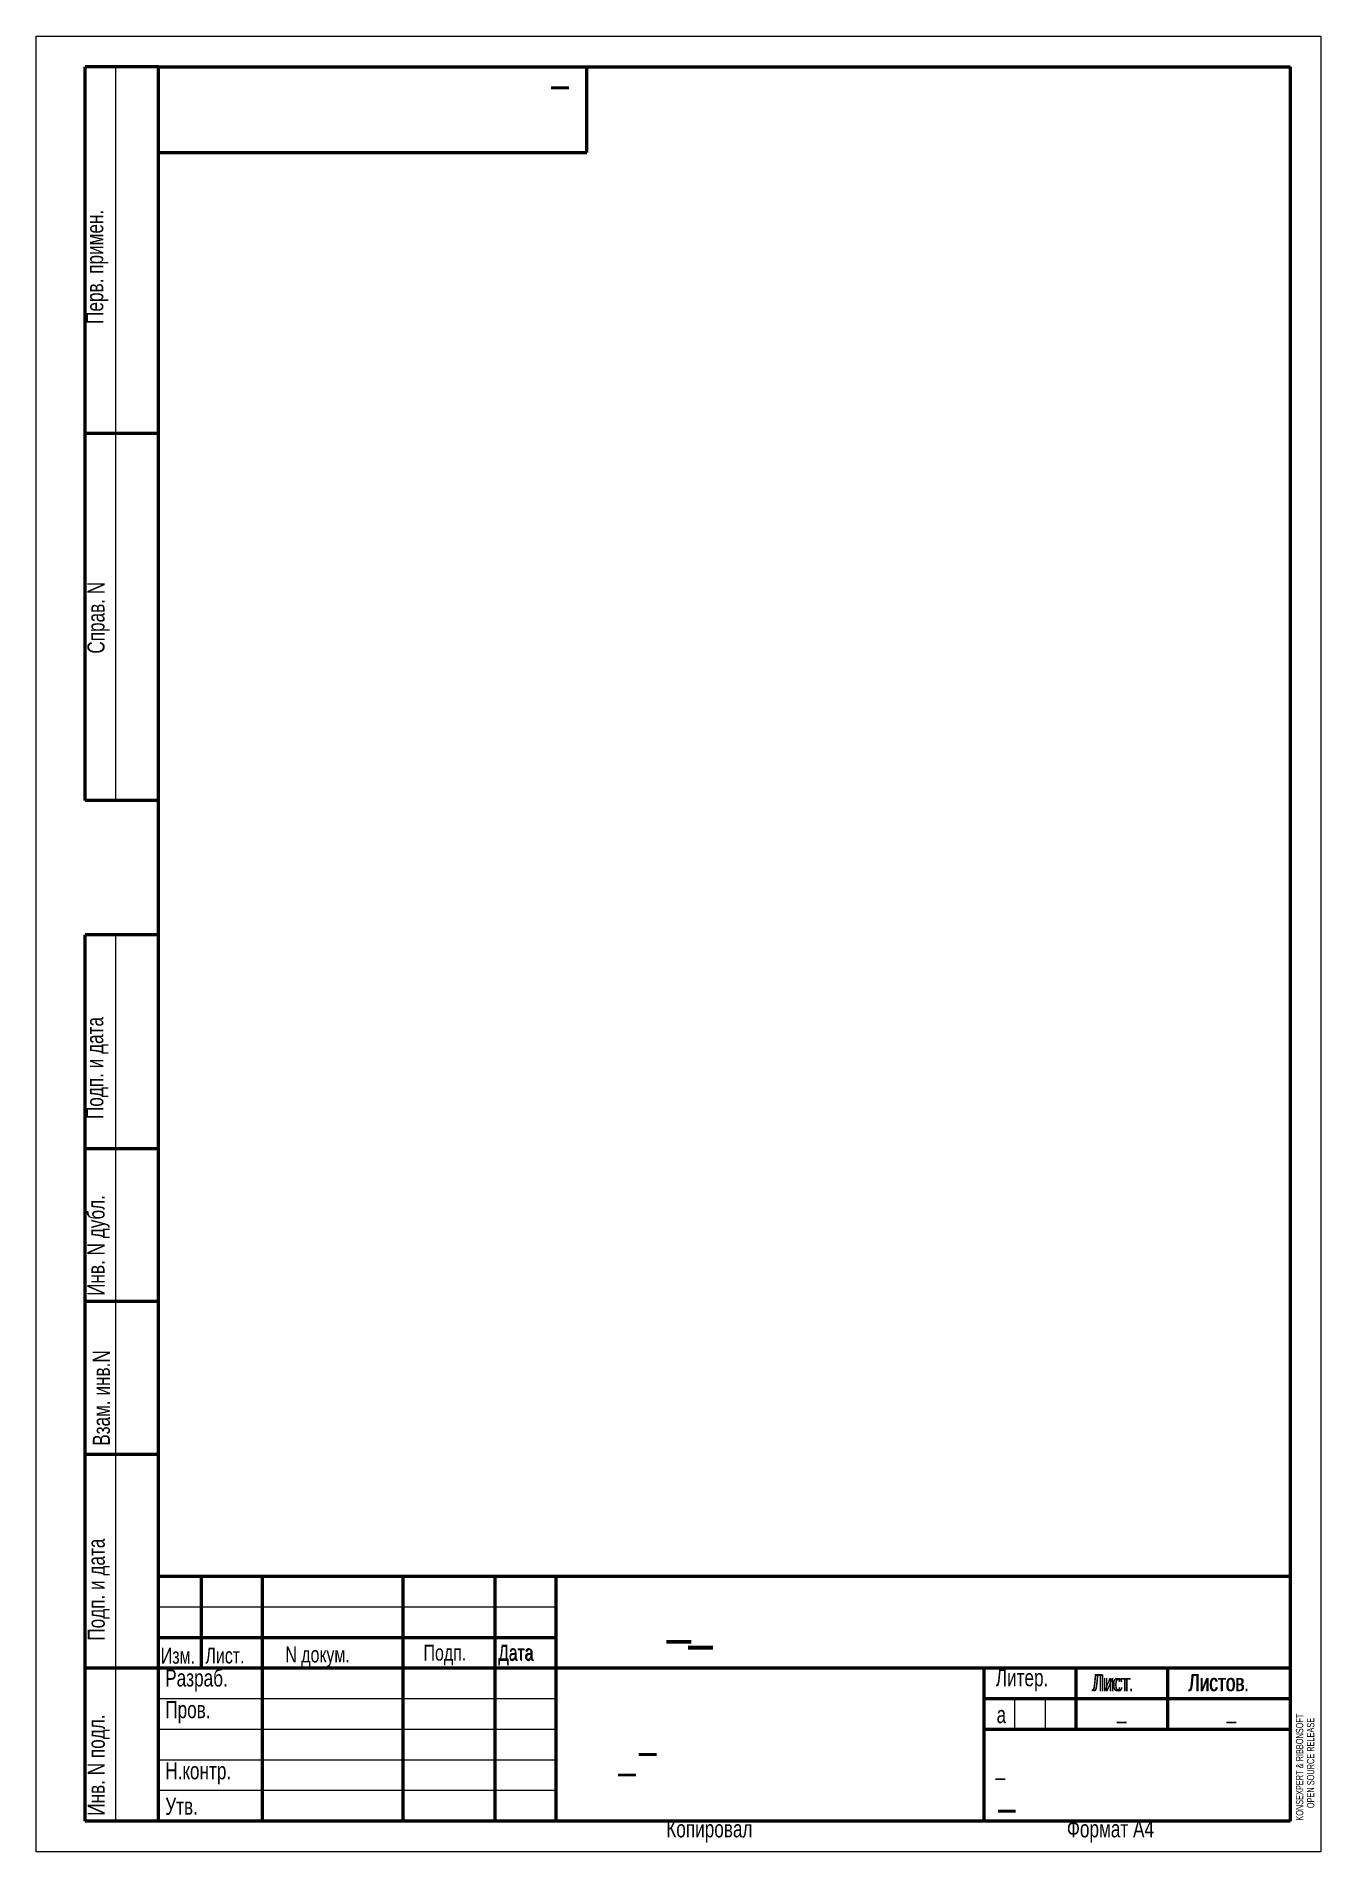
# Model space of a CAD drawing. Header units: millimetres. Extents: x 0 to 210, y 0 to 297.
import ezdxf

# ---------------------------------------------------------------- set-up
doc = ezdxf.new("R2010")
doc.units = ezdxf.units.MM
doc.layers.get('0').update_dxf_attribs({"linetype": 'CONTINUOUS'})
doc.styles.get("Standard").update_dxf_attribs({"font": 'txt', "width": 0.75})

msp = doc.modelspace()

# ---------------------------------------------------------------- linework, layer by layer
at = {"linetype": 'CONTINUOUS', "lineweight": 18}
for p, q in [((0, 297), (210, 297)), ((0, 0), (0, 297)), ((210, 297), (210, 0)), ((13, 172), (13, 292)), ((13, 5), (13, 150)), ((85, 40), (20, 40)), ((85, 25), (20, 25)), ((160, 20), (160, 25)), ((165, 20), (165, 25)), ((85, 20), (20, 20)), ((85, 15), (20, 15)), ((85, 10), (20, 10)), ((210, 0), (0, 0))]:
    msp.add_line(p, q, dxfattribs=at)
at = {"linetype": 'CONTINUOUS', "lineweight": 50}
for p, q in [((8, 172), (8, 292)), ((20, 292), (8, 292)), ((20, 292), (205, 292)), ((20, 5), (20, 292)), ((90, 278), (90, 292)), ((205, 292), (205, 5)), ((20, 278), (90, 278)), ((20, 232), (8, 232)), ((20, 172), (8, 172)), ((20, 150), (8, 150)), ((8, 5), (8, 150)), ((20, 115), (8, 115)), ((20, 90), (8, 90)), ((20, 65), (8, 65)), ((205, 45), (20, 45)), ((27, 30), (27, 45)), ((37, 5), (37, 45)), ((60, 5), (60, 45)), ((75, 5), (75, 45)), ((85, 5), (85, 45)), ((85, 35), (20, 35)), ((20, 30), (8, 30)), ((85, 30), (20, 30)), ((205, 30), (85, 30)), ((155, 5), (155, 30)), ((170, 20), (170, 30)), ((185, 20), (185, 30)), ((205, 25), (155, 25)), ((205, 20), (155, 20)), ((20, 5), (8, 5)), ((205, 5), (20, 5))]:
    msp.add_line(p, q, dxfattribs=at)

# ---------------------------------------------------------------- texts
at = {"linetype": 'CONTINUOUS', "lineweight": 18, "width": 100}
for s, insert, char_height, attachment_point, rotation in [('_', (87.01, 288.8), 5, 7, 180), ('Перв.\\~примен.', (11.79, 249.95), 2.8, 7, 90), ('Справ.\\~N', (12, 196), 2.8, 7, 90), ('Подп.\\~и\\~дата', (11.76, 119.86), 2.8, 7, 90), ('Инв.\\~N\\~дубл.', (12, 90.93), 2.8, 7, 90), ('Взам.\\~инв.N', (9.23, 66.41), 2.8, 1, 90), ('Подп.\\~и\\~дата', (12, 34.52), 2.8, 7, 90), ('Инв.\\~N\\~подл.', (12, 5.88), 2.8, 7, 90), ('KONSEXPERT\\~&\\~RIBBONSOFT', (205.95, 5.07), 1.2, 1, 90), ('OPEN\\~SOURCE\\~RELEASE', (207.76, 7.12), 1.2, 1, 90)]:
    msp.add_mtext(s, dxfattribs=dict(at, insert=insert, char_height=char_height, attachment_point=attachment_point, rotation=rotation))
for s, insert, char_height, attachment_point in [('Изм.', (20.36, 33.36), 2.6, 1), ('Лист.', (27.65, 33.39), 2.6, 1), ('N\\~докум.', (40.71, 33.57), 2.6, 1), ('Подп.', (63.31, 33.86), 2.6, 1), ('Дата', (75.5, 33.8), 2.6, 1), ('Дата', (75.55, 33.86), 2.5, 1), ('_', (103.11, 34.01), 7, 7), ('_', (106.65, 33.05), 7, 7), ('Разраб.', (21.07, 26.18), 2.8, 7), ('Литер.', (156.87, 26.22), 2.8, 7), ('Лист.', (172.51, 26.22), 2.8, 7), ('Лист', (172.86, 26.2), 2.8, 7), ('Листов.', (188.33, 26.22), 2.8, 7), ('Листов', (188.45, 26.23), 2.8, 7), ('Пров.', (21.08, 21), 2.8, 7), ('а', (157.01, 20.99), 2.8, 7), ('_', (176.66, 20.99), 2.8, 7), ('_', (194.61, 20.99), 2.8, 7), ('_', (156.68, 25), 4, 1), ('_', (176.46, 25.04), 4, 1), ('_', (194.61, 25.04), 4, 1), ('_', (98.56, 15.66), 5, 7), ('Н.контр.', (21.08, 11), 2.8, 7), ('_', (95.2, 12.31), 5, 7), ('_', (156.87, 11.72), 2.8, 7), ('Утв.', (21.08, 6), 2.8, 7), ('_', (157.31, 12.84), 5, 1), ('Копировал', (103, 1.5), 2.8, 7), ('Формат\\~А4', (168.5, 1.5), 2.8, 7)]:
    msp.add_mtext(s, dxfattribs=dict(at, insert=insert, char_height=char_height, attachment_point=attachment_point))

doc.saveas('drawing.dxf')
